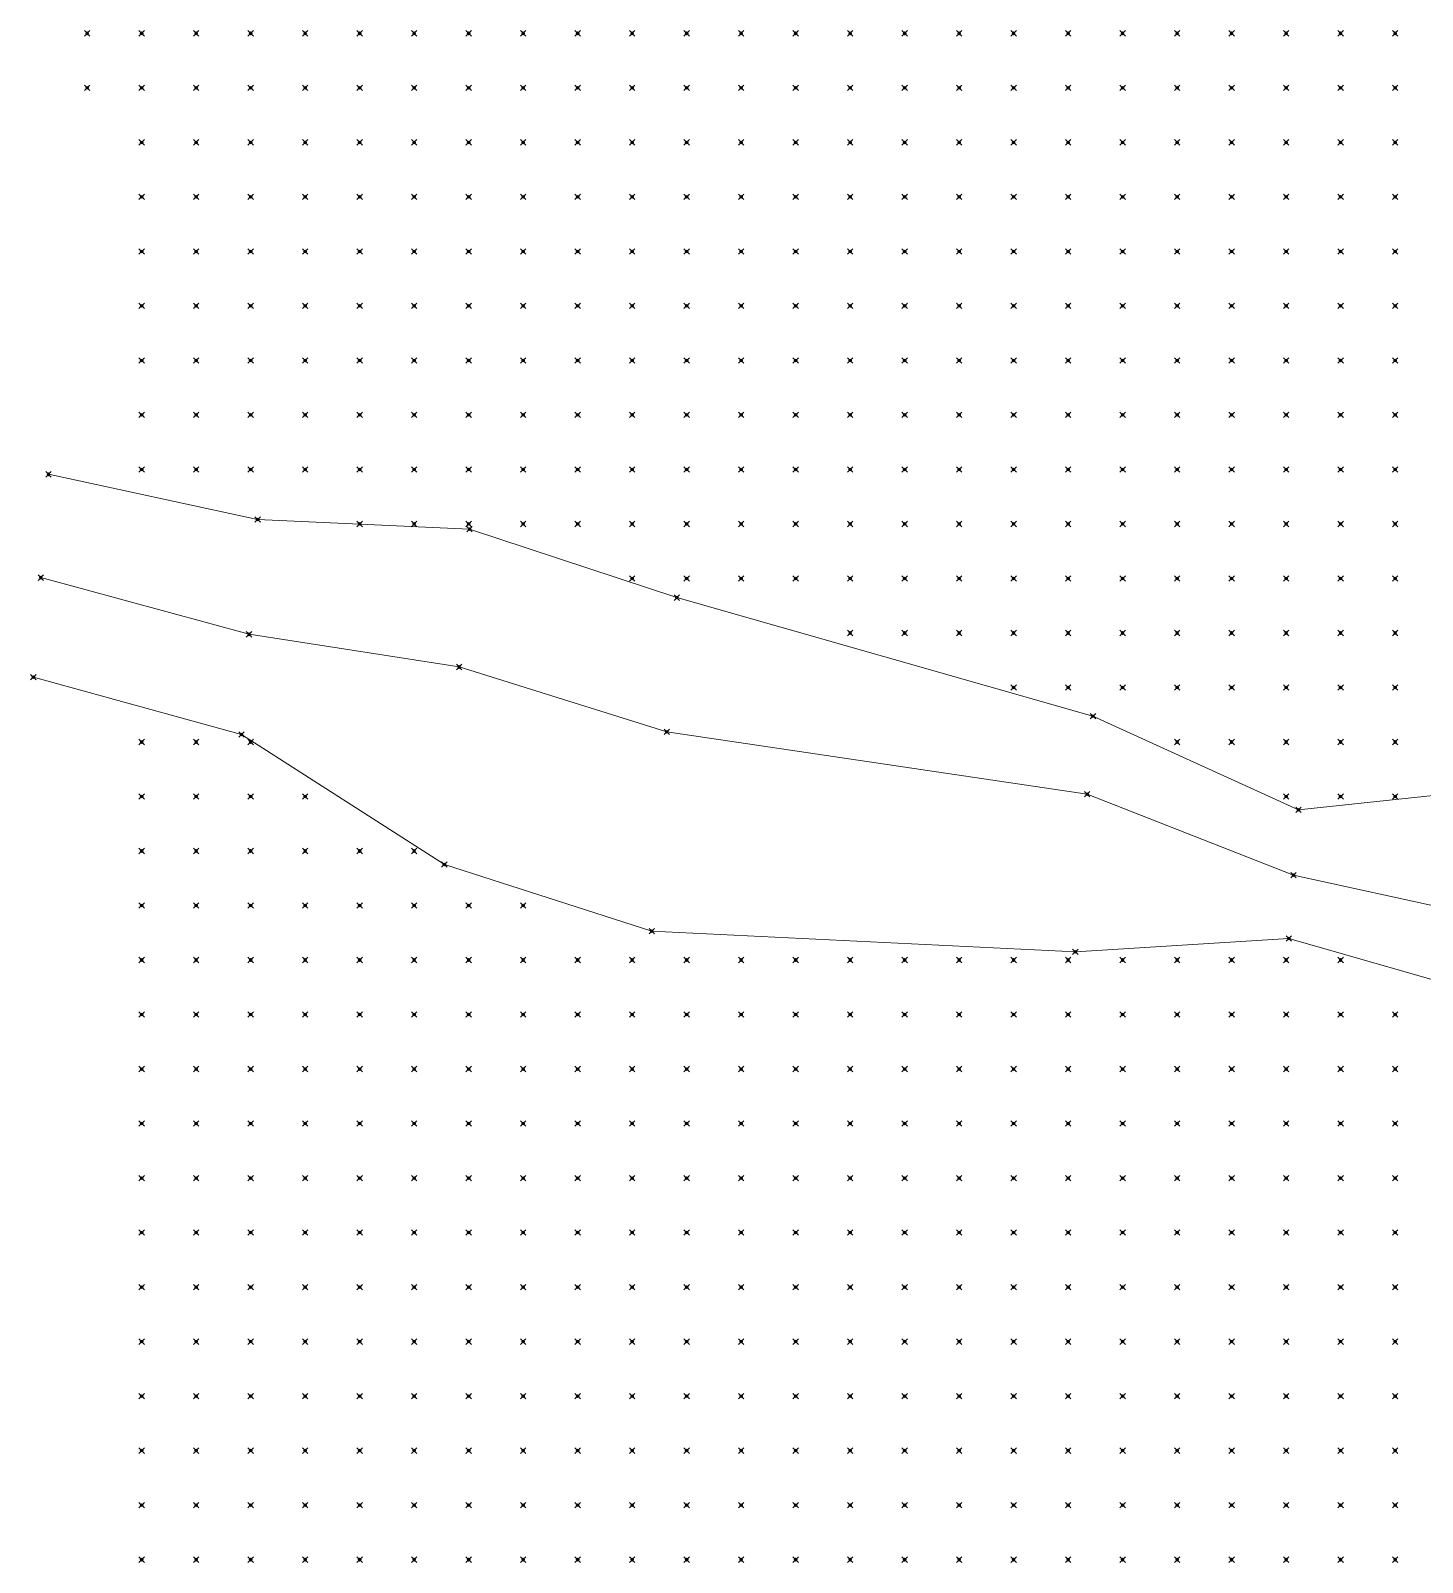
# Model space of a CAD drawing. Header units: metres. Extents: x 441556 to 446409, y 432338 to 461058.
# Drawn here: x 442430.8 to 442507.4, y 455936.1 to 456020.4 of the extents above; entities that cross this region are included whole.
import ezdxf

# ---------------------------------------------------------------- set-up
doc = ezdxf.new("R2010")
doc.units = ezdxf.units.M
doc.header["$MEASUREMENT"] = 0
doc.header["$PDMODE"] = 35
doc.header["$PDSIZE"] = 0.15
for name, color, linetype, lineweight in [('DTM-BRE-RevN_GRP_FIRUL APEI', 2, 'Continuous', 0), ('DTM-BRE-RevN_GRP_RAU', 2, 'Continuous', 0), ('DTM-NOK-RevN_LIDAR_co_lidar', 91, 'Continuous', 0), ('DTM-NOK-RevN_RTK', 32, 'Continuous', 0)]:
    doc.layers.add(name, color=color, linetype=linetype, lineweight=lineweight)

msp = doc.modelspace()

# ---------------------------------------------------------------- linework, layer by layer
at = {"layer": 'DTM-BRE-RevN_GRP_FIRUL APEI'}
for p, q in [((442431.352, 455990.318, 452.8340148925781), (442442.814, 455987.2, 444.7630004882812)), ((442442.814, 455987.2, 444.7630004882812), (442454.375, 455985.402, 437.6409912109375)), ((442454.375, 455985.402, 437.6409912109375), (442465.805, 455981.84, 429.2080078125)), ((442465.805, 455981.84, 429.2080078125), (442488.939, 455978.406, 413.6430053710938)), ((442488.939, 455978.406, 413.6430053710938), (442500.301, 455973.947, 404.9100036621094)), ((442500.301, 455973.947, 404.9100036621094), (442511.809, 455971.436, 396.5960083007812))]:
    msp.add_line(p, q, dxfattribs=at)
at = {"layer": 'DTM-BRE-RevN_GRP_RAU'}
for p, q in [((442431.777, 455996.004, 455.8550109863281), (442443.287, 455993.522, 447.7420043945312)), ((442443.287, 455993.522, 447.7420043945312), (442454.942, 455992.981, 441.1409912109375)), ((442454.942, 455992.981, 441.1409912109375), (442466.356, 455989.219, 432.1080017089844)), ((442466.356, 455989.219, 432.1080017089844), (442489.259, 455982.694, 417.0429992675781)), ((442430.943, 455984.844, 455.0039978027344), (442442.402, 455981.683, 447.4440002441406)), ((442489.259, 455982.694, 417.0429992675781), (442500.569, 455977.537, 408.010009765625)), ((442442.402, 455981.683, 447.4440002441406), (442453.563, 455974.532, 443.1409912109375)), ((442500.569, 455977.537, 408.010009765625), (442512.359, 455978.795, 400.1130065917969)), ((442453.563, 455974.532, 443.1409912109375), (442464.985, 455970.871, 435.8080139160156)), ((442464.985, 455970.871, 435.8080139160156), (442488.29, 455969.73, 416.6430053710938)), ((442488.29, 455969.73, 416.6430053710938), (442500.04, 455970.457, 407.9100036621094)), ((442500.04, 455970.457, 407.9100036621094), (442511.49, 455967.172, 397.8370056152344))]:
    msp.add_line(p, q, dxfattribs=at)
at = {"layer": 'DTM-NOK-RevN_LIDAR_co_lidar'}
for p in [(442433.905, 456020.2670000001, 467.3999938964844), (442436.905, 456020.2670000001, 465.3529968261719), (442439.904, 456020.2670000001, 463.56298828125), (442442.903, 456020.2670000001, 462.1910095214844), (442445.903, 456020.2670000001, 460.5270080566406), (442448.902, 456020.2670000001, 458.2179870605469), (442451.901, 456020.2670000001, 455.7820129394531), (442454.901, 456020.2670000001, 453.5889892578125), (442457.9, 456020.2670000001, 451.4440002441406), (442460.9, 456020.2670000001, 449.5469970703125), (442463.899, 456020.2670000001, 447.6419982910156), (442466.898, 456020.2670000001, 446.0039978027344), (442469.898, 456020.2670000001, 443.5859985351562), (442472.897, 456020.2670000001, 441.322998046875), (442475.896, 456020.2670000001, 438.5039978027344), (442478.896, 456020.2670000001, 436.2130126953125), (442481.895, 456020.2670000001, 434.06201171875), (442484.894, 456020.2670000001, 431.4599914550781), (442487.894, 456020.2670000001, 428.4729919433594), (442490.893, 456020.2670000001, 425.9849853515625), (442493.892, 456020.2670000001, 423.35400390625), (442496.892, 456020.2670000001, 420.947998046875), (442499.891, 456020.2670000001, 418.4970092773438), (442502.89, 456020.2670000001, 416.2680053710938), (442505.89, 456020.2670000001, 414.3370056152344), (442433.905, 456017.2670000001, 466.0459899902344), (442436.905, 456017.2670000001, 464.0509948730469), (442439.904, 456017.2670000001, 462.3389892578125), (442442.903, 456017.2670000001, 460.97900390625), (442445.903, 456017.2670000001, 459.1990051269531), (442448.902, 456017.2670000001, 456.6780090332031), (442451.901, 456017.2670000001, 454.31298828125), (442454.901, 456017.2670000001, 452.3460083007812), (442457.9, 456017.2670000001, 450.3099975585938), (442460.9, 456017.2670000001, 448.260009765625), (442463.899, 456017.2670000001, 446.4769897460938), (442466.898, 456017.2670000001, 445.06298828125), (442469.898, 456017.2670000001, 443.3359985351562), (442472.897, 456017.2670000001, 441.3420104980469), (442475.896, 456017.2670000001, 437.9880065917969), (442478.896, 456017.2670000001, 435.8529968261719), (442481.895, 456017.2670000001, 433.4339904785156), (442484.894, 456017.2670000001, 430.6010131835938), (442487.894, 456017.2670000001, 428.0010070800781), (442490.893, 456017.2670000001, 425.6969909667969), (442493.892, 456017.2670000001, 423.3190002441406), (442496.892, 456017.2670000001, 420.6099853515625), (442499.891, 456017.2670000001, 417.6059875488281), (442502.89, 456017.2670000001, 414.9140014648438), (442505.89, 456017.2670000001, 412.5180053710938), (442436.905, 456014.268, 462.9440002441406), (442439.904, 456014.268, 461.343994140625), (442442.903, 456014.268, 459.7579956054688), (442445.903, 456014.268, 457.8169860839844), (442448.902, 456014.268, 455.5050048828125), (442451.901, 456014.268, 453.2730102539062), (442454.901, 456014.268, 451.3429870605469), (442457.9, 456014.268, 449.364013671875), (442460.9, 456014.268, 447.2699890136719), (442463.899, 456014.268, 445.7179870605469), (442466.898, 456014.268, 444.2210083007812), (442469.898, 456014.268, 442.5130004882812), (442472.897, 456014.268, 440.5910034179688), (442475.896, 456014.268, 437.9599914550781), (442478.896, 456014.268, 435.5639953613281), (442481.895, 456014.268, 433.0910034179688), (442484.894, 456014.268, 430.6270141601562), (442487.894, 456014.268, 428.4330139160156), (442490.893, 456014.268, 425.8869934082031), (442493.892, 456014.268, 423.3670043945312), (442496.892, 456014.268, 420.9960021972656), (442499.891, 456014.268, 418.0969848632812), (442502.89, 456014.268, 414.9590148925781), (442505.89, 456014.268, 411.9849853515625), (442436.905, 456011.269, 461.8949890136719), (442439.904, 456011.269, 460.2890014648438), (442442.903, 456011.269, 458.6300048828125), (442445.903, 456011.269, 456.6390075683594), (442448.902, 456011.269, 454.5190124511719), (442451.901, 456011.269, 452.5679931640625), (442454.901, 456011.269, 450.7659912109375), (442457.9, 456011.269, 448.9670104980469), (442460.9, 456011.269, 446.9400024414062), (442463.899, 456011.269, 444.93798828125), (442466.898, 456011.269, 443.5679931640625), (442469.898, 456011.269, 441.9679870605469), (442472.897, 456011.269, 440.1229858398438), (442475.896, 456011.269, 437.9590148925781), (442478.896, 456011.269, 434.7279968261719), (442481.895, 456011.269, 432.4079895019531), (442484.894, 456011.269, 429.9880065917969), (442487.894, 456011.269, 427.8410034179688), (442490.893, 456011.269, 425.7430114746094), (442493.892, 456011.269, 423.4540100097656), (442496.892, 456011.269, 420.7699890136719), (442499.891, 456011.269, 417.7959899902344), (442502.89, 456011.269, 414.7009887695312), (442505.89, 456011.269, 411.7090148925781), (442436.905, 456008.269, 460.4700012207031), (442439.904, 456008.269, 458.7340087890625), (442442.903, 456008.269, 456.7650146484375), (442445.903, 456008.269, 454.9639892578125), (442448.902, 456008.269, 453.4360046386719), (442451.901, 456008.269, 451.7170104980469), (442454.901, 456008.269, 450.0180053710938), (442457.9, 456008.269, 448.3030090332031), (442460.9, 456008.269, 446.3110046386719), (442463.899, 456008.269, 444.3150024414062), (442466.898, 456008.269, 442.9280090332031), (442469.898, 456008.269, 441.197998046875), (442472.897, 456008.269, 439.5010070800781), (442475.896, 456008.269, 437.3500061035156), (442478.896, 456008.269, 434.2300109863281), (442481.895, 456008.269, 431.9159851074219), (442484.894, 456008.269, 429.802001953125), (442487.894, 456008.269, 427.3320007324219), (442490.893, 456008.269, 425.3949890136719), (442493.892, 456008.269, 423.0870056152344), (442496.892, 456008.269, 420.3219909667969), (442499.891, 456008.269, 417.5559997558594), (442502.89, 456008.269, 414.7479858398438), (442505.89, 456008.269, 411.9070129394531), (442436.905, 456005.27, 458.614990234375), (442439.904, 456005.27, 456.781005859375), (442442.903, 456005.27, 454.8980102539062), (442445.903, 456005.27, 453.3469848632812), (442448.902, 456005.27, 452.0360107421875), (442451.901, 456005.27, 450.5299987792969), (442454.901, 456005.27, 448.7090148925781), (442457.9, 456005.27, 446.9599914550781), (442460.9, 456005.27, 445.2359924316406), (442463.899, 456005.27, 443.2890014648438), (442466.898, 456005.27, 441.7739868164062), (442469.898, 456005.27, 440.0700073242188), (442472.897, 456005.27, 438.6080017089844), (442475.896, 456005.27, 436.322998046875), (442478.896, 456005.27, 434.5820007324219), (442481.895, 456005.27, 432.1499938964844), (442484.894, 456005.27, 429.8330078125), (442487.894, 456005.27, 427.6390075683594), (442490.893, 456005.27, 425.5809936523438), (442493.892, 456005.27, 423.2919921875), (442496.892, 456005.27, 420.739013671875), (442499.891, 456005.27, 418.1470031738281), (442502.89, 456005.27, 415.5270080566406), (442505.89, 456005.27, 412.7659912109375), (442436.905, 456002.271, 456.8890075683594), (442439.904, 456002.271, 454.9410095214844), (442442.903, 456002.271, 452.9949951171875), (442445.903, 456002.271, 451.4559936523438), (442448.902, 456002.271, 450.0740051269531), (442451.901, 456002.271, 448.5769958496094), (442454.901, 456002.271, 447.0530090332031), (442457.9, 456002.271, 445.406005859375), (442460.9, 456002.271, 443.5660095214844), (442463.899, 456002.271, 441.8190002441406), (442466.898, 456002.271, 440.0960083007812), (442469.898, 456002.271, 438.6159973144531), (442472.897, 456002.271, 437.1440124511719), (442475.896, 456002.271, 435.1069946289062), (442478.896, 456002.271, 433.802001953125), (442481.895, 456002.271, 431.5790100097656), (442484.894, 456002.271, 429.3210144042969), (442487.894, 456002.271, 427.4490051269531), (442490.893, 456002.271, 425.4719848632812), (442493.892, 456002.271, 423.2550048828125), (442496.892, 456002.271, 420.8179931640625), (442499.891, 456002.271, 418.3949890136719), (442502.89, 456002.271, 415.8590087890625), (442505.89, 456002.271, 413.1340026855469), (442436.905, 455999.271, 455.27099609375), (442439.904, 455999.271, 453.2300109863281), (442442.903, 455999.271, 451.10400390625), (442445.903, 455999.271, 449.4010009765625), (442448.902, 455999.271, 447.9440002441406), (442451.901, 455999.271, 446.39599609375), (442454.901, 455999.271, 445.0960083007812), (442457.9, 455999.271, 443.8200073242188), (442460.9, 455999.271, 441.9129943847656), (442463.899, 455999.271, 440.1170043945312), (442466.898, 455999.271, 438.4500122070312), (442469.898, 455999.271, 436.8980102539062), (442472.897, 455999.271, 435.4809875488281), (442475.896, 455999.271, 434.1069946289062), (442478.896, 455999.271, 432.4769897460938), (442481.895, 455999.271, 430.6650085449219), (442484.894, 455999.271, 428.760009765625), (442487.894, 455999.271, 426.7109985351562), (442490.893, 455999.271, 424.7999877929688), (442493.892, 455999.271, 422.7090148925781), (442496.892, 455999.271, 420.364013671875), (442499.891, 455999.271, 418.0559997558594), (442502.89, 455999.271, 415.5960083007812), (442505.89, 455999.271, 412.9609985351562), (442436.905, 455996.272, 453.6119995117188), (442439.904, 455996.272, 451.8259887695312), (442442.903, 455996.272, 449.4819946289062), (442445.903, 455996.272, 447.5220031738281), (442448.902, 455996.272, 446.0140075683594), (442451.901, 455996.272, 444.5230102539062), (442454.901, 455996.272, 443.2349853515625), (442457.9, 455996.272, 442.1220092773438), (442460.9, 455996.272, 440.6470031738281), (442463.899, 455996.272, 438.260009765625), (442466.898, 455996.272, 436.7349853515625), (442469.898, 455996.272, 435.2669982910156), (442472.897, 455996.272, 433.9320068359375), (442475.896, 455996.272, 432.7909851074219), (442478.896, 455996.272, 431.0589904785156), (442481.895, 455996.272, 429.5390014648438), (442484.894, 455996.272, 427.7080078125), (442487.894, 455996.272, 425.6960144042969), (442490.893, 455996.272, 423.7820129394531), (442493.892, 455996.272, 421.8580017089844), (442496.892, 455996.272, 419.677001953125), (442499.891, 455996.272, 417.4299926757812), (442502.89, 455996.272, 415.0379943847656), (442505.89, 455996.272, 412.4100036621094), (442448.902, 455993.273, 444.3720092773438), (442451.901, 455993.273, 442.9469909667969), (442454.901, 455993.273, 441.5360107421875), (442457.9, 455993.273, 440.27099609375), (442460.9, 455993.273, 439.5440063476562), (442463.899, 455993.273, 436.31201171875), (442466.898, 455993.273, 434.5740051269531), (442469.898, 455993.273, 433.4490051269531), (442472.897, 455993.273, 432.1319885253906), (442475.896, 455993.273, 430.85400390625), (442478.896, 455993.273, 429.4460144042969), (442481.895, 455993.273, 427.989013671875), (442484.894, 455993.273, 426.31298828125), (442487.894, 455993.273, 424.4830017089844), (442490.893, 455993.273, 422.6530151367188), (442493.892, 455993.273, 420.8059997558594), (442496.892, 455993.273, 418.7690124511719), (442499.891, 455993.273, 416.6220092773438), (442502.89, 455993.273, 414.3280029296875), (442505.89, 455993.273, 411.64599609375), (442463.899, 455990.273, 434.3930053710938), (442466.898, 455990.273, 432.5339965820312), (442469.898, 455990.273, 431.25), (442472.897, 455990.273, 430.0920104980469), (442475.896, 455990.273, 428.9970092773438), (442478.896, 455990.273, 427.9970092773438), (442481.895, 455990.273, 426.4190063476562), (442484.894, 455990.273, 424.7650146484375), (442487.894, 455990.273, 422.9209899902344), (442490.893, 455990.273, 421.2630004882812), (442493.892, 455990.273, 419.5039978027344), (442496.892, 455990.273, 417.6960144042969), (442499.891, 455990.273, 415.7179870605469), (442502.89, 455990.273, 413.4549865722656), (442505.89, 455990.273, 410.7950134277344), (442475.896, 455987.274, 426.9070129394531), (442478.896, 455987.274, 425.8489990234375), (442481.895, 455987.274, 424.7009887695312), (442484.894, 455987.274, 422.5950012207031), (442487.894, 455987.274, 420.8770141601562), (442490.893, 455987.274, 419.4500122070312), (442493.892, 455987.274, 417.93701171875), (442496.892, 455987.274, 416.3940124511719), (442499.891, 455987.274, 414.5830078125), (442502.89, 455987.274, 412.3500061035156), (442505.89, 455987.274, 409.7210083007812), (442484.894, 455984.274, 419.7980041503906), (442487.894, 455984.274, 418.5159912109375), (442490.893, 455984.274, 417.3190002441406), (442493.892, 455984.274, 415.9779968261719), (442496.892, 455984.274, 414.5820007324219), (442499.891, 455984.274, 413.0199890136719), (442502.89, 455984.274, 410.9930114746094), (442505.89, 455984.274, 408.385986328125), (442436.905, 455981.275, 451.5750122070312), (442439.904, 455981.275, 449.3819885253906), (442442.903, 455981.275, 447.3299865722656), (442493.892, 455981.275, 413.4280090332031), (442496.892, 455981.275, 412.1950073242188), (442499.891, 455981.275, 411.0119934082031), (442502.89, 455981.275, 409.3290100097656), (442505.89, 455981.275, 406.9179992675781), (442436.905, 455978.276, 452.7560119628906), (442439.904, 455978.276, 450.5020141601562), (442442.903, 455978.276, 448.2909851074219), (442445.903, 455978.276, 446.1440124511719), (442499.891, 455978.276, 408.5020141601562), (442502.89, 455978.276, 407.14599609375), (442505.89, 455978.276, 405.114990234375), (442436.905, 455975.276, 454.0859985351562), (442439.904, 455975.276, 451.8210144042969), (442442.903, 455975.276, 449.5969848632812), (442445.903, 455975.276, 447.5769958496094), (442448.902, 455975.276, 445.7669982910156), (442451.901, 455975.276, 443.9049987792969), (442436.905, 455972.277, 455.3410034179688), (442439.904, 455972.277, 453.1789855957031), (442442.903, 455972.277, 451.1289978027344), (442445.903, 455972.277, 449.1730041503906), (442448.902, 455972.277, 447.4769897460938), (442451.901, 455972.277, 445.4679870605469), (442454.901, 455972.277, 443.2369995117188), (442457.9, 455972.277, 441.6080017089844), (442436.905, 455969.278, 456.1289978027344), (442439.904, 455969.278, 453.9280090332031), (442442.903, 455969.278, 452.0360107421875), (442445.903, 455969.278, 450.1000061035156), (442448.902, 455969.278, 448.1600036621094), (442451.901, 455969.278, 446.2109985351562), (442454.901, 455969.278, 444.0469970703125), (442457.9, 455969.278, 441.6489868164062), (442460.9, 455969.278, 437.89599609375), (442463.899, 455969.278, 435.885986328125), (442466.898, 455969.278, 434.5740051269531), (442469.898, 455969.278, 431.5710144042969), (442472.897, 455969.278, 428.8169860839844), (442475.896, 455969.278, 427.0509948730469), (442478.896, 455969.278, 425.0849914550781), (442481.895, 455969.278, 421.4280090332031), (442484.894, 455969.278, 418.9320068359375), (442487.894, 455969.278, 416.9129943847656), (442490.893, 455969.278, 414.8150024414062), (442493.892, 455969.278, 412.6050109863281), (442496.892, 455969.278, 410.2630004882812), (442499.891, 455969.278, 407.9590148925781), (442502.89, 455969.278, 405.2049865722656), (442436.905, 455966.278, 456.2879943847656), (442439.904, 455966.278, 453.9840087890625), (442442.903, 455966.278, 451.8099975585938), (442445.903, 455966.278, 449.9259948730469), (442448.902, 455966.278, 447.9419860839844), (442451.901, 455966.278, 445.8760070800781), (442454.901, 455966.278, 443.6960144042969), (442457.9, 455966.278, 441.7359924316406), (442460.9, 455966.278, 439.68701171875), (442463.899, 455966.278, 436.8989868164062), (442466.898, 455966.278, 434.9190063476562), (442469.898, 455966.278, 432.6340026855469), (442472.897, 455966.278, 429.9800109863281), (442475.896, 455966.278, 427.7890014648438), (442478.896, 455966.278, 425.6019897460938), (442481.895, 455966.278, 422.5549926757812), (442484.894, 455966.278, 420.2890014648438), (442487.894, 455966.278, 417.7879943847656), (442490.893, 455966.278, 415.3479919433594), (442493.892, 455966.278, 413.1069946289062), (442496.892, 455966.278, 410.6950073242188), (442499.891, 455966.278, 408.3829956054688), (442502.89, 455966.278, 406.0020141601562), (442505.89, 455966.278, 403.0920104980469), (442436.905, 455963.279, 455.447998046875), (442439.904, 455963.279, 453.3710021972656), (442442.903, 455963.279, 451.3370056152344), (442445.903, 455963.279, 449.1530151367188), (442448.902, 455963.279, 446.9140014648438), (442451.901, 455963.279, 444.9809875488281), (442454.901, 455963.279, 443.0969848632812), (442457.9, 455963.279, 441.0820007324219), (442460.9, 455963.279, 438.9970092773438), (442463.899, 455963.279, 436.5840148925781), (442466.898, 455963.279, 434.5660095214844), (442469.898, 455963.279, 432.4590148925781), (442472.897, 455963.279, 430.6289978027344), (442475.896, 455963.279, 428.2659912109375), (442478.896, 455963.279, 425.843994140625), (442481.895, 455963.279, 423.6860046386719), (442484.894, 455963.279, 421.135009765625), (442487.894, 455963.279, 418.4230041503906), (442490.893, 455963.279, 415.7640075683594), (442493.892, 455963.279, 413.468994140625), (442496.892, 455963.279, 411.1969909667969), (442499.891, 455963.279, 408.6119995117188), (442502.89, 455963.279, 405.9580078125), (442505.89, 455963.279, 403.2789916992188), (442436.905, 455960.28, 455.5440063476562), (442439.904, 455960.28, 452.9679870605469), (442442.903, 455960.28, 450.5400085449219), (442445.903, 455960.28, 448.1940002441406), (442448.902, 455960.28, 446.0880126953125), (442451.901, 455960.28, 444.0610046386719), (442454.901, 455960.28, 442.0180053710938), (442457.9, 455960.28, 440.0239868164062), (442460.9, 455960.28, 438.2139892578125), (442463.899, 455960.28, 435.8309936523438), (442466.898, 455960.28, 433.9089965820312), (442469.898, 455960.28, 431.9249877929688), (442472.897, 455960.28, 429.8039855957031), (442475.896, 455960.28, 427.7439880371094), (442478.896, 455960.28, 425.2349853515625), (442481.895, 455960.28, 422.8919982910156), (442484.894, 455960.28, 420.8399963378906), (442487.894, 455960.28, 418.1719970703125), (442490.893, 455960.28, 415.7900085449219), (442493.892, 455960.28, 413.4289855957031), (442496.892, 455960.28, 411.0669860839844), (442499.891, 455960.28, 408.6400146484375), (442502.89, 455960.28, 405.7900085449219), (442505.89, 455960.28, 403.0060119628906), (442436.905, 455957.28, 455.3160095214844), (442439.904, 455957.28, 452.6910095214844), (442442.903, 455957.28, 449.7680053710938), (442445.903, 455957.28, 447.0549926757812), (442448.902, 455957.28, 444.9200134277344), (442451.901, 455957.28, 443.135986328125), (442454.901, 455957.28, 441.125), (442457.9, 455957.28, 439.2409973144531), (442460.9, 455957.28, 437.2430114746094), (442463.899, 455957.28, 434.9140014648438), (442466.898, 455957.28, 432.8619995117188), (442469.898, 455957.28, 430.9809875488281), (442472.897, 455957.28, 428.2470092773438), (442475.896, 455957.28, 425.7030029296875), (442478.896, 455957.28, 423.8720092773438), (442481.895, 455957.28, 422.0499877929688), (442484.894, 455957.28, 420.1080017089844), (442487.894, 455957.28, 417.81298828125), (442490.893, 455957.28, 415.4100036621094), (442493.892, 455957.28, 413.1210021972656), (442496.892, 455957.28, 410.7669982910156), (442499.891, 455957.28, 408.2470092773438), (442502.89, 455957.28, 405.4440002441406), (442505.89, 455957.28, 402.4200134277344), (442436.905, 455954.281, 455.0960083007812), (442439.904, 455954.281, 452.3900146484375), (442442.903, 455954.281, 449.68798828125), (442445.903, 455954.281, 446.9400024414062), (442448.902, 455954.281, 444.5260009765625), (442451.901, 455954.281, 442.4190063476562), (442454.901, 455954.281, 440.614990234375), (442457.9, 455954.281, 438.8070068359375), (442460.9, 455954.281, 436.5020141601562), (442463.899, 455954.281, 434.3880004882812), (442466.898, 455954.281, 432.2179870605469), (442469.898, 455954.281, 429.6229858398438), (442472.897, 455954.281, 427.2680053710938), (442475.896, 455954.281, 424.3890075683594), (442478.896, 455954.281, 422.5539855957031), (442481.895, 455954.281, 420.9339904785156), (442484.894, 455954.281, 419.1430053710938), (442487.894, 455954.281, 416.885986328125), (442490.893, 455954.281, 414.7229919433594), (442493.892, 455954.281, 412.5780029296875), (442496.892, 455954.281, 410.1910095214844), (442499.891, 455954.281, 407.5230102539062), (442502.89, 455954.281, 404.6310119628906), (442505.89, 455954.281, 401.7789916992188), (442436.905, 455951.282, 455.2279968261719), (442439.904, 455951.282, 452.43798828125), (442442.903, 455951.282, 449.7760009765625), (442445.903, 455951.282, 447.2569885253906), (442448.902, 455951.282, 444.8009948730469), (442451.901, 455951.282, 442.6300048828125), (442454.901, 455951.282, 440.5929870605469), (442457.9, 455951.282, 438.3510131835938), (442460.9, 455951.282, 435.9169921875), (442463.899, 455951.282, 433.4400024414062), (442466.898, 455951.282, 431.2349853515625), (442469.898, 455951.282, 428.9410095214844), (442472.897, 455951.282, 426.9259948730469), (442475.896, 455951.282, 424.197998046875), (442478.896, 455951.282, 422.1130065917969), (442481.895, 455951.282, 420.0020141601562), (442484.894, 455951.282, 417.5669860839844), (442487.894, 455951.282, 415.7479858398438), (442490.893, 455951.282, 414.0989990234375), (442493.892, 455951.282, 411.6329956054688), (442496.892, 455951.282, 409.0769958496094), (442499.891, 455951.282, 406.5270080566406), (442502.89, 455951.282, 403.9119873046875), (442505.89, 455951.282, 401.218994140625), (442436.905, 455948.282, 455.6210021972656), (442439.904, 455948.282, 453.0650024414062), (442442.903, 455948.282, 450.4280090332031), (442445.903, 455948.282, 447.8590087890625), (442448.902, 455948.282, 445.5610046386719), (442451.901, 455948.282, 443.1390075683594), (442454.901, 455948.282, 440.7739868164062), (442457.9, 455948.282, 438.6889953613281), (442460.9, 455948.282, 436.114013671875), (442463.899, 455948.282, 432.9070129394531), (442466.898, 455948.282, 430.7409973144531), (442469.898, 455948.282, 428.47900390625), (442472.897, 455948.282, 426.3340148925781), (442475.896, 455948.282, 424.3399963378906), (442478.896, 455948.282, 422.1010131835938), (442481.895, 455948.282, 419.1480102539062), (442484.894, 455948.282, 416.7640075683594), (442487.894, 455948.282, 414.6520080566406), (442490.893, 455948.282, 412.31201171875), (442493.892, 455948.282, 409.7850036621094), (442496.892, 455948.282, 407.3559875488281), (442499.891, 455948.282, 404.885009765625), (442502.89, 455948.282, 402.4110107421875), (442505.89, 455948.282, 400.0490112304688), (442436.905, 455945.283, 456.0889892578125), (442439.904, 455945.283, 453.6000061035156), (442442.903, 455945.283, 451.1170043945312), (442445.903, 455945.283, 448.6749877929688), (442448.902, 455945.283, 446.4299926757812), (442451.901, 455945.283, 444.1430053710938), (442454.901, 455945.283, 441.5419921875), (442457.9, 455945.283, 439.1849975585938), (442460.9, 455945.283, 435.9840087890625), (442463.899, 455945.283, 433.2019958496094), (442466.898, 455945.283, 430.6530151367188), (442469.898, 455945.283, 428.4639892578125), (442472.897, 455945.283, 426.1629943847656), (442475.896, 455945.283, 423.8099975585938), (442478.896, 455945.283, 421.135986328125), (442481.895, 455945.283, 418.8500061035156), (442484.894, 455945.283, 416.2940063476562), (442487.894, 455945.283, 414.3729858398438), (442490.893, 455945.283, 412.1080017089844), (442493.892, 455945.283, 409.4100036621094), (442496.892, 455945.283, 406.6019897460938), (442499.891, 455945.283, 403.7890014648438), (442502.89, 455945.283, 401.1749877929688), (442505.89, 455945.283, 398.8389892578125), (442436.905, 455942.284, 456.5639953613281), (442439.904, 455942.284, 454.3429870605469), (442442.903, 455942.284, 451.9769897460938), (442445.903, 455942.284, 449.5199890136719), (442448.902, 455942.284, 447.3080139160156), (442451.901, 455942.284, 444.8569946289062), (442454.901, 455942.284, 441.864990234375), (442457.9, 455942.284, 439.8039855957031), (442460.9, 455942.284, 436.7080078125), (442463.899, 455942.284, 433.4739990234375), (442466.898, 455942.284, 431.2359924316406), (442469.898, 455942.284, 428.6839904785156), (442472.897, 455942.284, 426.0780029296875), (442475.896, 455942.284, 423.5289916992188), (442478.896, 455942.284, 421.0320129394531), (442481.895, 455942.284, 418.5960083007812), (442484.894, 455942.284, 416.1570129394531), (442487.894, 455942.284, 414.2330017089844), (442490.893, 455942.284, 412.0669860839844), (442493.892, 455942.284, 409.6960144042969), (442496.892, 455942.284, 407.0469970703125), (442499.891, 455942.284, 403.9020080566406), (442502.89, 455942.284, 400.7560119628906), (442505.89, 455942.284, 397.9360046386719), (442436.905, 455939.284, 456.6380004882812), (442439.904, 455939.284, 454.18798828125), (442442.903, 455939.284, 451.8399963378906), (442445.903, 455939.284, 449.8510131835938), (442448.902, 455939.284, 447.6929931640625), (442451.901, 455939.284, 445.2900085449219), (442454.901, 455939.284, 442.7109985351562), (442457.9, 455939.284, 440.5490112304688), (442460.9, 455939.284, 437.6799926757812), (442463.899, 455939.284, 434.510009765625), (442466.898, 455939.284, 431.60400390625), (442469.898, 455939.284, 428.8989868164062), (442472.897, 455939.284, 426.1709899902344), (442475.896, 455939.284, 423.7120056152344), (442478.896, 455939.284, 420.7900085449219), (442481.895, 455939.284, 418.6159973144531), (442484.894, 455939.284, 415.9729919433594), (442487.894, 455939.284, 413.7669982910156), (442490.893, 455939.284, 411.6759948730469), (442493.892, 455939.284, 409.2439880371094), (442496.892, 455939.284, 406.5910034179688), (442499.891, 455939.284, 403.7699890136719), (442502.89, 455939.284, 400.6180114746094), (442505.89, 455939.284, 397.5039978027344), (442436.905, 455936.285, 456.1640014648438), (442439.904, 455936.285, 453.8290100097656), (442442.903, 455936.285, 451.5769958496094), (442445.903, 455936.285, 449.5780029296875), (442448.902, 455936.285, 447.3710021972656), (442451.901, 455936.285, 445.0759887695312), (442454.901, 455936.285, 442.7869873046875), (442457.9, 455936.285, 440.260009765625), (442460.9, 455936.285, 437.4240112304688), (442463.899, 455936.285, 434.5499877929688), (442466.898, 455936.285, 431.677001953125), (442469.898, 455936.285, 428.8269958496094), (442472.897, 455936.285, 425.739013671875), (442475.896, 455936.285, 423.4670104980469), (442478.896, 455936.285, 420.5719909667969), (442481.895, 455936.285, 418.6270141601562), (442484.894, 455936.285, 415.8609924316406), (442487.894, 455936.285, 413.6960144042969), (442490.893, 455936.285, 411.2909851074219), (442493.892, 455936.285, 408.6050109863281), (442496.892, 455936.285, 405.7969970703125), (442499.891, 455936.285, 402.906005859375), (442502.89, 455936.285, 399.9070129394531), (442505.89, 455936.285, 397.1080017089844)]:
    msp.add_point(p, dxfattribs=at)
at = {"layer": 'DTM-NOK-RevN_RTK'}
for p in [(442431.777, 455996.004, 455.8550109863281), (442443.287, 455993.522, 447.7420043945312), (442454.942, 455992.981, 441.1409912109375), (442431.352, 455990.318, 452.8340148925781), (442466.356, 455989.219, 432.1080017089844), (442442.814, 455987.2, 444.7630004882812), (442454.375, 455985.402, 437.6409912109375), (442430.943, 455984.844, 455.0039978027344), (442489.259, 455982.694, 417.0429992675781), (442442.402, 455981.683, 447.4440002441406), (442465.805, 455981.84, 429.2080078125), (442488.939, 455978.406, 413.6430053710938), (442500.569, 455977.537, 408.010009765625), (442453.563, 455974.532, 443.1409912109375), (442500.301, 455973.947, 404.9100036621094), (442464.985, 455970.871, 435.8080139160156), (442488.29, 455969.73, 416.6430053710938), (442500.04, 455970.457, 407.9100036621094)]:
    msp.add_point(p, dxfattribs=at)

doc.saveas('drawing.dxf')
